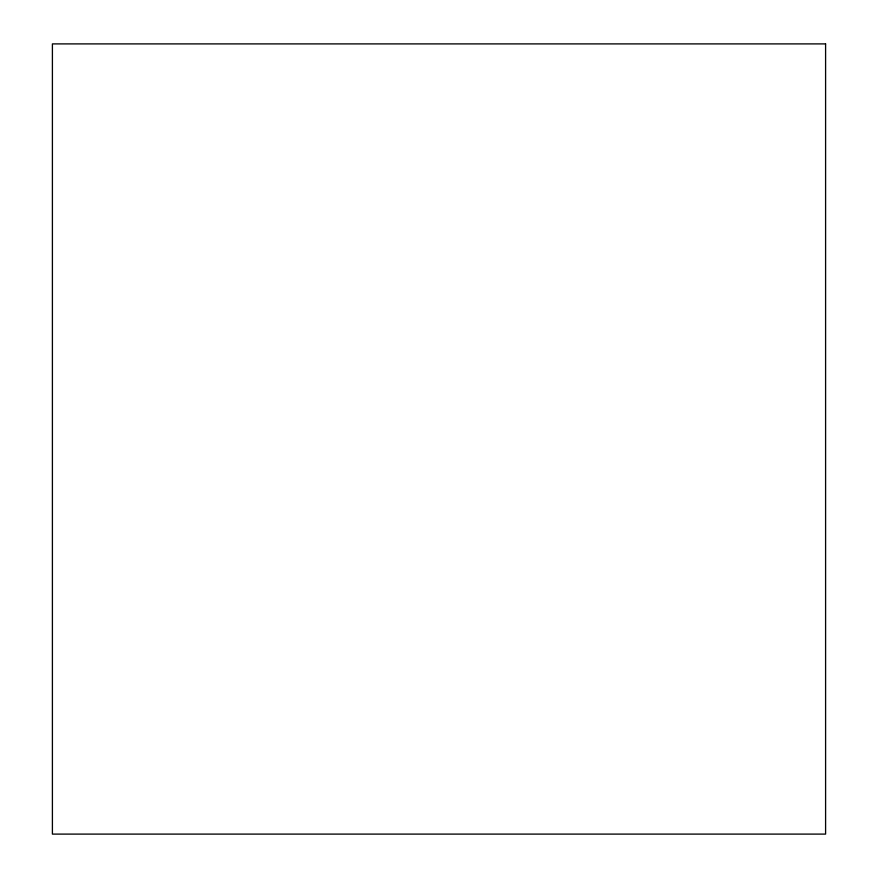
<?xml version="1.0" encoding="UTF-8"?>
<svg xmlns="http://www.w3.org/2000/svg" width="878" height="878" viewBox="0 0 878 878"><rect width="100%" height="100%" fill="white"/><g stroke="black" fill="none" stroke-linecap="round" stroke-linejoin="round"><path stroke-width="1.32" d="M825.594 43.9L52.406 43.9L52.406 834.1L825.594 834.1L825.594 43.9"/></g></svg>
